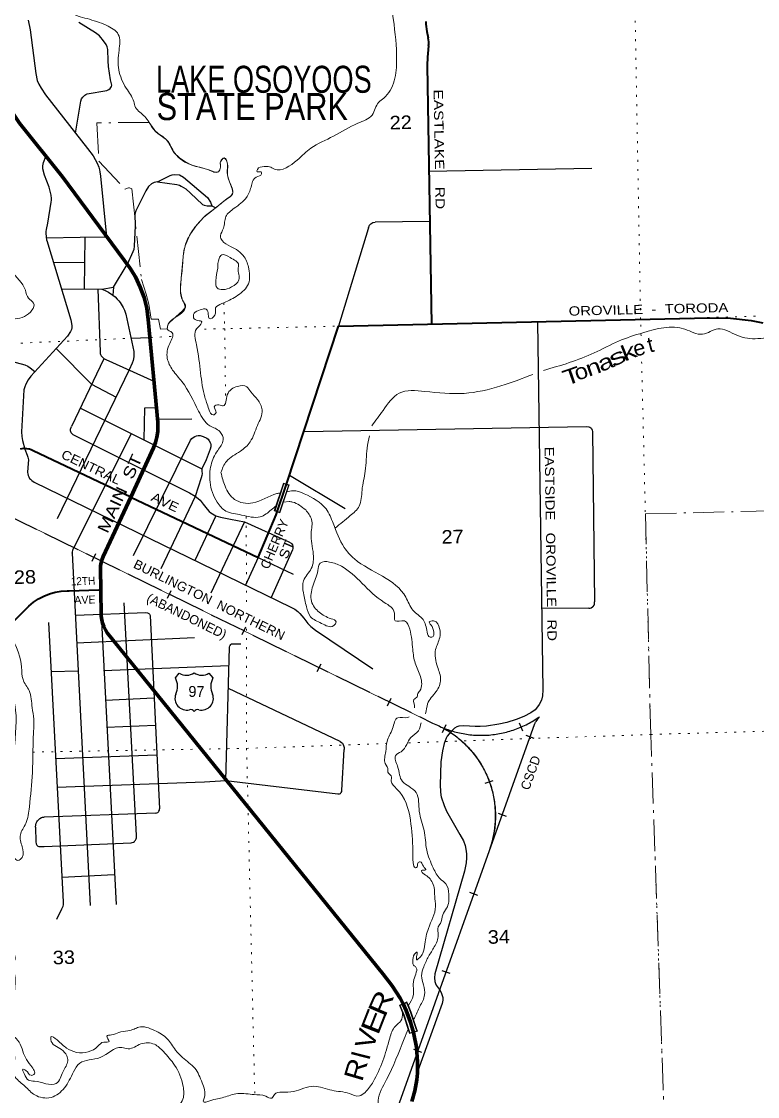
# Model space of a CAD drawing. Header units: feet. Extents: x 242557 to 489137, y 368785 to 557307.
# Drawn here: x 378774 to 388294, y 524730 to 538641 of the extents above; entities that cross this region are included whole.
import ezdxf
from ezdxf.enums import TextEntityAlignment as Align

# ---------------------------------------------------------------- set-up
doc = ezdxf.new("R2010")
doc.units = ezdxf.units.FT
doc.header["$LTSCALE"] = 80
for name, pattern in [('DOT_DASHED', [7.7, 5, -1.2, 0.3, -1.2]), ('DOTTED', [1.5, 0.3, -1.2]), ('LONG_DASHED', [7.5, 6, -1.5])]:
    doc.linetypes.add(name, pattern=pattern)
for name, color, linetype, lineweight in [('16', 7, 'Continuous', 25), ('20', 7, 'Continuous', 70), ('26', 7, 'Continuous', 40), ('27', 7, 'Continuous', 25), ('29', 7, 'Continuous', 25), ('30', 7, 'Continuous', 35), ('34', 7, 'Continuous', 25), ('39', 7, 'Continuous', 13), ('41', 7, 'Continuous', 13), ('44', 7, 'DOT_DASHED', 13), ('57', 7, 'Continuous', 13), ('61', 7, 'Continuous', 13), ('7', 7, 'DOTTED', 13)]:
    doc.layers.add(name, color=color, linetype=linetype, lineweight=lineweight)

msp = doc.modelspace()

# ---------------------------------------------------------------- linework, layer by layer
at = {"layer": '16'}
for p, q in [((380763.81, 530147.33), (380815.12, 530206.09)), ((381006.88, 530212.06), (381006.6, 530211.86)), ((381198.97, 530206.18), (381250.36, 530147.33))]:
    msp.add_line(p, q, dxfattribs=at)
for centre, radius, start, end in [((380570.83, 530036.7), 222.05, 332.97043, 29.75871), ((380906.2, 530363.75), 182.07, 239.97227, 303.45418), ((381107.98, 530363.25), 181.52, 236.33975, 300.08743), ((381107.97, 530363.75), 182.07, 236.54582, 236.59441), ((381443.33, 530036.7), 222.05, 150.24129, 207.02957), ((380910.02, 529881.8), 151.42, 159.09177, 283.81923), ((381104.14, 529881.8), 151.42, 256.18077, 20.90823)]:
    msp.add_arc(centre, radius, start, end, dxfattribs=at)
for centre, major_axis, start_param, end_param in [((380965.36, 529682.98), (-19.56, 51.67), 4.95877769, 6.28318531), ((381048.81, 529682.98), (19.56, 51.67), 0, 1.32637542)]:
    msp.add_ellipse(centre, major_axis=major_axis, ratio=0.929097, start_param=start_param, end_param=end_param, dxfattribs=at)
at = {"layer": '20'}
for points in [[(380186.78, 532487.21), (380481.85, 533123.34), (380507.04, 533192.14), (380524.89, 533263.19), (380535.23, 533335.72), (380537.92, 533408.93), (380535.58, 533456.26), (380413.39, 534786.66), (380393.73, 534929.47), (380359.25, 535069.43), (380310.32, 535205.02), (380247.5, 535334.76), (380173.05, 535454.91), (379304.93, 536630.71), (378748.72, 537326.46), (378327.52, 537949.81), (377973.79, 538613.77), (377807.94, 538997.37)], [(379798.89, 531287.25), (379794.25, 531556.7), (379797.02, 531599.08), (379804.21, 531640.94), (379815.74, 531681.82), (379830.43, 531718.98), (380186.78, 532487.21)], [(383823.35, 524663.35), (383862.58, 524803.18), (383886.98, 524946.33), (383894.39, 525033.27), (383896.18, 525180.65), (383880.89, 525368.64), (383849.67, 525534.68), (383844.43, 525559.5), (383804.95, 525690.04), (383747.43, 525842.57), (383710.04, 525929.87), (383669.96, 526004.27), (383569.83, 526164.1), (383453.53, 526312.58), (379883.35, 530730.43), (379858.89, 530769.43), (379838.64, 530810.78), (379822.82, 530854.01), (379811.61, 530898.66), (379805.12, 530944.24), (379804.72, 530949.09), (379798.89, 531287.25)]]:
    msp.add_lwpolyline(points, dxfattribs=at)
at = {"layer": '26'}
for p, q in [((384016.09, 538511.46), (384033.89, 538428.85)), ((384040.21, 538328.78), (384029.64, 538224.66)), ((384022.21, 538067.17), (384077.66, 534724.07))]:
    msp.add_line(p, q, dxfattribs=at)
for points in [[(380186.78, 532487.21), (381834.63, 531706.27), (382068.8, 532259.12), (382199.77, 532655.63), (382873.83, 534696.39), (387673.55, 534805.41), (387943.27, 534803.63), (388211.33, 534773.67), (388364.21, 534743.64)], [(380186.78, 532487.21), (378925.85, 533084.79), (378900.77, 533096.68), (378875.85, 533105.27), (378866.57, 533108.03), (378844.35, 533112.18), (378821.82, 533113.98), (378799.23, 533113.42), (378776.81, 533110.5), (378758.51, 533106.13)], [(378651.1, 530859.26), (378867.09, 531076.94), (378927.56, 531126.77), (378992.9, 531170), (379062.41, 531206.16), (379135.31, 531234.86), (379210.82, 531255.78), (379288.1, 531268.7), (379366.3, 531273.46), (379391.03, 531273.26), (379774.45, 531286.41), (379798.89, 531287.25)]]:
    msp.add_lwpolyline(points, dxfattribs=at)
for centre, radius, start, end in [((384710.7, 538652.06), 708.69, 180.89827, 191.44306), ((383743.51, 538360.29), 298.38, 353.93892, 13.28544), ((385735.2, 538065.28), 1712.99, 174.66127, 179.93669)]:
    msp.add_arc(centre, radius, start, end, dxfattribs=at)
at = {"layer": '29'}
for p, q in [((384044.43, 536702.53), (386152.63, 536743.42)), ((384056.73, 536051.83), (383348.91, 536044.14)), ((379591.67, 535848.02), (379582.92, 535178.45)), ((379102.95, 535807.36), (379413.38, 534778.32)), ((379186.58, 535525.23), (379586.1, 535520.5)), ((379290.47, 535181.69), (379813.46, 535176.88)), ((379762.74, 535176.84), (379789.64, 534365.01)), ((379962.74, 535202.65), (379955.31, 535101.34)), ((385446, 534750.6), (385516.83, 529993.14)), ((380191.42, 534541.21), (380434.33, 534550.8)), ((379837.73, 534277.71), (379418.85, 533401.33)), ((379865.91, 534266.01), (380485.99, 533984.81)), ((380165.68, 534132.19), (379236.93, 532204.67)), ((379534.85, 533637.34), (381104.86, 532853.45)), ((380538.85, 533495.33), (380976.28, 533499.09)), ((382434.23, 533336.47), (386075.51, 533400.89)), ((379435.95, 533297.33), (380944.95, 532541.43)), ((380190.96, 533306.6), (379450.96, 531835.59)), ((380222.16, 531732.23), (380958.81, 533223.49)), ((386158.18, 533333.18), (386186.97, 531131.79)), ((378935.66, 532680.96), (382259.62, 531061.95)), ((382240.62, 532770.47), (382961.59, 532340.18)), ((381286.87, 532244.05), (381015.2, 531665.54)), ((381659.96, 532164.76), (381223.77, 531242.24)), ((379431.18, 531759.79), (379663.23, 527203.6)), ((381834.63, 531706.27), (381673.06, 531347.76)), ((381834.63, 531706.27), (382285.68, 531491.35)), ((380260.25, 528106.93), (380103.7, 531119.58)), ((379473.47, 530959.57), (380381.3, 530993.1)), ((386111.5, 531047.84), (385499.39, 531043.56)), ((379121.97, 530864.47), (379312.07, 527248.75)), ((379802.62, 530961.92), (379997.83, 527215.49)), ((380437.15, 530954.7), (380560.28, 528452.95)), ((379485.58, 530601.5), (381011.62, 530667.92)), ((381505.41, 530589.64), (381610.72, 530588.12)), ((381416.74, 528817.47), (381463.55, 530543.23)), ((379836.21, 530242.87), (381455.88, 530306.76)), ((379504.74, 530235.75), (379155.45, 530226.05)), ((382896.32, 529322.64), (381449.32, 530011.63)), ((379861.03, 529858.83), (380486.65, 529888.85)), ((379873.85, 529507.78), (380505.82, 529534.07)), ((382918.7, 528695), (382949.07, 529222.36)), ((379213.45, 529102.2), (380525.07, 529151.82)), ((380512.98, 528398.19), (379067.49, 528345.55)), ((378955.39, 528215.48), (378960.49, 528023.89)), ((384502.3, 527645.68), (384121.85, 526318.39)), ((379296.74, 527566.94), (379972.07, 527602)), ((379291.56, 527152.81), (379228.25, 527019.09)), ((384213.75, 525935.64), (383898.91, 525063.08))]:
    msp.add_line(p, q, dxfattribs=at)
for points in [[(378858.19, 538659.16), (378884.52, 538533.98), (378956.95, 537967.33), (378976.72, 537876.74), (378996.46, 537828.97), (379026.1, 537777.91), (379082.06, 537690.6), (379471.02, 537195.21)], [(379471.02, 537195.21), (379539.65, 537607.93), (379550.83, 537639.98), (379568.11, 537663.87), (379591.98, 537689.4), (379606.8, 537697.63), (379624.08, 537703.4), (379877.59, 537746.23), (379901.46, 537760.23), (379920.39, 537775.88), (379937.68, 537801.41), (379940.14, 537818.71), (379926.97, 537887.89), (379897.34, 538059.21), (379894.05, 538131.68), (379890.76, 538279.94), (379881.72, 538313.7), (379871, 538342.53), (379821.62, 538408.42), (379799.41, 538435.6), (379782.11, 538454.54), (379729.43, 538494.08), (379515.16, 538628.28)], [(379471.02, 537195.21), (379626.91, 536999.11), (379701.84, 536900.76), (379728.6, 536855.07), (379751.65, 536808.12), (379772.23, 536754.59), (379782.1, 536721.64), (379787.44, 536696.51), (379793.55, 536639.77), (379873.11, 535853.96)], [(379102.95, 535807.36), (379095.67, 535856.85), (379091.55, 535895.56), (379093.2, 535921.92), (379095.67, 535949.09), (379115.43, 536031.45), (379158.23, 536301.6), (379163.16, 536327.97), (379162.34, 536351.85), (379158.23, 536393.85), (379131.89, 536495.98), (379072.63, 536654.12), (379049.58, 536733.19), (379047.93, 536749.67), (379047.93, 536771.08), (379059.46, 536815.55), (379086.69, 536895.57)], [(380532.91, 536565.88), (380489.14, 536557.96), (380456.46, 536540.69), (380416.89, 536503.73), (380383.23, 536450.88), (380253.31, 536191.44), (380241.27, 536147.26), (380243.86, 535998.54), (380230.55, 535733.67), (380225.21, 535689.36), (380215.18, 535661.25), (380140.28, 535497.65)], [(380532.91, 536565.88), (380697.87, 536646.32), (380721.95, 536656.36), (380755.66, 536660.67), (380816.28, 536656.36), (380867.6, 536627.69), (381181.55, 536363.15), (381219.68, 536302.9), (381233.73, 536256.71)], [(380532.91, 536565.88), (380782.09, 536533.62), (380816.28, 536523.81), (380838.36, 536511.76), (380898.57, 536475.61), (380958.27, 536420.61), (381115.32, 536274.78), (381135.27, 536263.15), (381173.52, 536254.7), (381233.73, 536256.71), (381277.97, 536234.8)], [(383260.3, 535972.72), (383276.91, 536003.45), (383294.19, 536022.4), (383319.71, 536039.69), (383348.91, 536044.14)], [(379097.74, 535840.26), (379530.81, 535848.65), (379873.11, 535853.96)], [(383260.3, 535972.72), (383256.62, 535957.19), (382873.83, 534696.39)], [(379813.46, 535176.88), (379962.74, 535202.65), (380140.28, 535497.65)], [(379813.46, 535176.88), (379855.8, 535160.49), (379900.65, 535138.66), (379955.31, 535101.34)], [(379955.31, 535101.34), (379983.37, 535078.13), (380012.59, 535049.71), (380034.4, 535024.59), (380050.45, 535003.59), (380088.31, 534940.99), (380105.19, 534905.17), (380122.88, 534853.69), (380224.94, 534369.39), (380228.26, 534336.45), (380224.94, 534300.21), (380218.38, 534255.73), (380206.83, 534217.85), (380165.68, 534132.19)], [(379413.38, 534778.32), (379423.73, 534706.69), (379423.73, 534677.04), (379420.44, 534657.27), (379407.27, 534627.62), (379368.49, 534569.78), (378892.57, 534049.43), (378859.92, 534004.13), (378831.11, 533948.94), (378817.12, 533913.53), (378805.68, 533874.03), (378775.15, 533333.05), (378778.44, 533268.63), (378785.01, 533220.85), (378817.94, 533108.83), (378847.57, 533029.76), (378857.46, 533003.42), (378864.03, 532967.17), (378854.15, 532868.33), (378852.11, 532807), (378854.15, 532789.26), (378860.34, 532764.17), (378867.75, 532747.69), (378879.27, 532727.93), (378890.37, 532716.78), (378907.26, 532699.92), (378935.66, 532680.96)], [(379221.88, 534408.28), (379680.79, 533947.6), (379998.54, 533779.98)], [(379789.64, 534365.01), (379792.03, 534346.33), (379796.96, 534332.33), (379805.2, 534315.85), (379815.9, 534301.03), (379828.24, 534287.85), (379838.12, 534280.44), (379865.91, 534266.01)], [(378510.5, 534279.62), (378816.69, 534197.26), (378854.55, 534180.79), (378887.48, 534161.02), (378948.1, 534110.53)], [(380358.38, 533228.47), (380368.83, 533642.39), (380513.4, 533643.97)], [(379435.95, 533297.33), (379416.71, 533318.44), (379406.83, 533343.14), (379408.48, 533364.56), (379418.85, 533401.33)], [(386075.51, 533400.89), (386110.72, 533397.21), (386124.71, 533391.45), (386136.23, 533382.38), (386145.29, 533374.15), (386151.87, 533361.79), (386154.34, 533355.2), (386158.18, 533333.18)], [(380958.81, 533223.49), (380976.95, 533243.11), (380993.82, 533258.34), (381014.81, 533270.29), (381038.27, 533279.76), (381060.91, 533285.12), (381086.01, 533284.7), (381125.52, 533271.52), (381169.96, 533250.11), (381187.66, 533234.87), (381202.89, 533215.52), (381217.3, 533186.28), (381221, 533166.1), (381222.23, 533155.8), (381221, 533138.09), (381214.68, 533108.05)], [(381214.68, 533108.05), (381161.42, 532970.38), (381104.86, 532853.45)], [(381104.86, 532853.45), (381108.24, 532819.36), (381109.47, 532793.4), (381106.6, 532767.47), (381099.1, 532733.86)], [(381099.1, 532733.86), (381019.18, 532495.22), (380578.04, 531560.4)], [(380944.95, 532541.43), (381018.53, 532499.78), (381059.68, 532468.48), (381082.73, 532445.42), (381123.88, 532396), (381174.92, 532328.46), (381199.61, 532300.46), (381222.66, 532282.34), (381288.5, 532244.45), (381346.46, 532226.11)], [(381346.46, 532226.11), (381475.45, 532200.9), (381659.96, 532164.76), (382230.85, 531908.94)], [(379431.18, 531759.79), (379432.41, 531772.51), (379439, 531800.51), (379450.96, 531835.59)], [(382230.85, 531908.94), (382260.57, 531892.01), (382270.04, 531883.37), (382277.45, 531870.19), (382282.39, 531852.9), (382283.62, 531837.65), (382282.39, 531822.42), (382277.26, 531804.58)], [(382277.26, 531804.58), (382277.26, 531803.33), (382002.62, 531187.9)], [(386111.5, 531047.84), (386128.41, 531049.4), (386142.41, 531054.34), (386160.52, 531065.05), (386168.75, 531072.46), (386179.45, 531088.11), (386183.56, 531098.82), (386186.97, 531131.79)], [(380381.3, 530993.1), (380403.27, 530990.46), (380419.73, 530981.4), (380431.25, 530970.7), (380437.15, 530954.7)], [(382259.62, 531061.95), (382310.81, 531034.55), (382347.84, 531007.37), (382375.01, 530981.83), (382426.86, 530921.7), (382479.54, 530852.52), (382514.94, 530813.81), (382575.02, 530763.56), (383318.78, 530266.35)], [(381463.55, 530543.23), (381469.59, 530562.59), (381475.35, 530572.47), (381478.64, 530577.41), (381485.23, 530582.36), (381491.81, 530585.65), (381505.41, 530589.64)], [(385516.83, 529993.14), (385513.56, 529916.86), (385497.92, 529858.38), (385469.93, 529800.72), (385436.18, 529755.42), (385417.25, 529734.82), (385362.1, 529696.11), (385269.91, 529646.69), (385173.61, 529609.62), (385049.32, 529570.91), (384946.43, 529547.03), (384788.39, 529523.96), (384705.25, 529516.55), (384643.52, 529517.37), (384495.35, 529527.26), (384429.5, 529523.96), (384403.16, 529514.08), (384373.53, 529494.31), (384334.02, 529458.07), (384281.34, 529392.18), (384264.88, 529365.82), (384241.83, 529299.92), (384217.14, 529202.73), (384195.74, 529062.71), (384189.15, 528759.6), (384191.62, 528674.75), (384199.03, 528631.1), (384203.97, 528606.39), (384241.83, 528496.02), (384271.46, 528420.24), (384445.42, 528121.88)], [(382896.32, 529322.64), (382913.86, 529310.67), (382924.15, 529301.19), (382938.97, 529273.19), (382946.79, 529247.25), (382949.07, 529222.36)], [(379229.4, 528733.96), (381141.61, 528803.95), (381416.74, 528817.47), (382866.07, 528646.15)], [(382866.07, 528646.15), (382880.53, 528646.37), (382887.11, 528647.19), (382897.81, 528652.13), (382904.4, 528657.9), (382910.16, 528665.31), (382915.1, 528675.2), (382918.7, 528695)], [(378955.39, 528215.48), (378958.03, 528246.64), (378962.57, 528265.99), (378972.03, 528284.53), (378982.32, 528298.94), (379011.95, 528326.95), (379030.47, 528339.71), (379043.23, 528343.42), (379067.49, 528345.55)], [(380512.98, 528398.19), (380523.84, 528401.71), (380535.36, 528406.65), (380545.24, 528414.06), (380551.83, 528423.12), (380558.41, 528435.48), (380560.28, 528452.95)], [(380194.24, 528013.71), (380206.93, 528016.22), (380221.75, 528021.98), (380233.27, 528030.22), (380241.5, 528036.81), (380248.09, 528045.05), (380254.67, 528054.93), (380258.79, 528063.99), (380262.08, 528076.35), (380260.25, 528106.93)], [(384445.42, 528121.88), (384488.77, 528038.06), (384512.64, 527976.28), (384521.69, 527932.63), (384529.11, 527869.2), (384531.57, 527817.31), (384525.81, 527755.54), (384502.3, 527645.68)], [(378960.49, 528023.89), (378962.97, 528001.18), (378968.11, 527989.86), (378973.88, 527982.03), (378980.46, 527974.62), (378986.84, 527970.7), (378996.51, 527966.79), (379011.54, 527964.82)], [(379011.54, 527964.82), (379067.43, 527963.15), (380194.24, 528013.71)], [(379312.07, 527248.75), (379312.16, 527213.97), (379306.82, 527189.67), (379291.56, 527152.81)], [(384121.85, 526318.39), (384115.07, 526265.53), (384120.01, 526217.75), (384126.59, 526193.04), (384136.47, 526169.98), (384189.15, 526102.44), (384207.26, 526064.55), (384220.43, 526023.37), (384223.72, 526010.19), (384223.72, 525975.59), (384213.75, 525935.64)]]:
    msp.add_lwpolyline(points, dxfattribs=at)
at = {"layer": '34', "lineweight": 13}
msp.add_line((377454.65, 532810.75), (384091.33, 529561.5), dxfattribs=at)
at = {"layer": '34'}
for p, q in [((379687.97, 531657.77), (379736.6, 531757.12)), ((380662.01, 531177.99), (380710.64, 531277.33)), ((381626.14, 530708.86), (381674.78, 530808.2)), ((382600.18, 530229.08), (382648.82, 530328.42)), ((383508.28, 529786.42), (383556.92, 529885.76)), ((384220.25, 529442.02), (384265.45, 529542.98)), ((385259.66, 529458.56), (385215.82, 529560.12)), ((385403.79, 529363.74), (385299.62, 529400.93)), ((384771.79, 528783.63), (384875.86, 528821.11)), ((385045.7, 528353.09), (384941.53, 528390.28)), ((384678.12, 527331.41), (384573.95, 527368.6)), ((384320.03, 526320.76), (384215.86, 526357.95)), ((383952.46, 525299.07), (383848.29, 525336.27))]:
    msp.add_line(p, q, dxfattribs=at)
at = {"layer": '34', "linetype": 'LONG_DASHED'}
for points in [[(373531.91, 536035.33), (373555.56, 536019.2), (373579.02, 536002.59), (373602.1, 535985.5), (373624.99, 535967.94), (373647.54, 535950.23), (373662.52, 535937.88), (377126.19, 533019.85), (377150.83, 533001.06), (377179.85, 532979.66), (377208.97, 532958.91), (377238.54, 532938.61), (377268.68, 532918.95), (377298.81, 532899.75), (377329.41, 532881.01), (377360.57, 532862.91), (377391.72, 532845.27), (377423.15, 532828.18), (377455.14, 532811.73), (384091.81, 529562.49)], [(384182.4, 529520.32), (384203.17, 529511.03), (384224.02, 529502.27), (384245.04, 529493.85), (384266.29, 529485.62), (384287.61, 529477.93), (384309.01, 529470.63), (384330.61, 529463.52), (384352.32, 529456.94), (384374.06, 529450.76), (384396.09, 529444.9), (384418.05, 529439.48), (384440.11, 529434.3), (384462.39, 529429.61), (384484.58, 529425.37), (384506.95, 529421.48), (384529.3, 529417.9), (384551.86, 529414.78), (384574.3, 529412), (384596.95, 529409.71), (384619.48, 529407.75), (384642.16, 529406.14), (384664.77, 529405), (384687.42, 529404.27), (384710.06, 529403.83), (384732.8, 529403.92), (384755.53, 529404.29), (384778.18, 529405.13), (384800.82, 529406.26), (384823.44, 529407.98), (384846.05, 529409.97), (384868.53, 529412.32), (384891.06, 529415.07), (384913.49, 529418.29), (384935.99, 529421.92), (384958.3, 529425.76), (384980.58, 529430.2), (385002.74, 529434.97), (385024.89, 529440.04), (385046.78, 529445.5), (385068.78, 529451.49), (385090.6, 529457.71), (385112.22, 529464.45), (385133.77, 529471.35), (385155.3, 529478.84), (385176.53, 529486.6), (385197.64, 529494.71), (385218.79, 529503.24), (385239.57, 529512.2), (385260.28, 529521.34), (385280.81, 529531), (385301.32, 529540.95), (385321.41, 529551.23), (385341.42, 529561.99), (385361.26, 529572.96), (385380.96, 529584.27), (385400.3, 529596.04), (385419.63, 529608.1), (385438.66, 529620.43), (385457.44, 529633.17), (385474.43, 529645.08)], [(384091.75, 529562.52), (384112.73, 529553.93), (384133.41, 529544.9), (384153.94, 529535.52), (384174.49, 529525.84), (384194.74, 529515.74), (384214.7, 529505.32), (384234.71, 529494.61), (384254.4, 529483.47), (384273.82, 529472.01), (384293.21, 529460.15), (384312.22, 529448.03), (384331.12, 529435.66), (384349.85, 529422.82), (384368.18, 529409.71), (384386.37, 529396.24), (384404.34, 529382.58), (384422.11, 529368.43), (384439.56, 529354.14), (384456.8, 529339.37), (384473.7, 529324.46), (384490.47, 529309.19), (384506.85, 529293.65), (384522.96, 529277.8), (384538.86, 529261.77), (384554.43, 529245.29), (384569.81, 529228.62), (384584.78, 529211.69), (384599.54, 529194.57), (384613.88, 529177.06), (384627.98, 529159.37), (384641.76, 529141.52), (384655.26, 529123.38), (384668.38, 529104.95), (384681.24, 529086.23), (384693.8, 529067.47), (384705.94, 529048.33), (384717.73, 529029.06), (384729.31, 529009.58), (384740.44, 528990.01), (384751.25, 528970.02), (384761.77, 528949.99), (384771.78, 528929.75), (384781.63, 528909.44), (384791.04, 528888.75), (384800.03, 528868.07), (384808.7, 528847.26), (384817.1, 528826.13), (384824.91, 528804.97), (384832.57, 528783.72), (384839.72, 528762.26), (384846.64, 528740.6), (384853.05, 528719.02), (384859.06, 528697.19), (384864.79, 528675.32), (384870.17, 528653.31), (384874.99, 528631.25), (384879.58, 528609), (384883.76, 528586.78), (384887.49, 528564.46), (384890.81, 528542.17), (384893.79, 528519.74), (384896.48, 528497.28), (384898.6, 528474.77), (384900.42, 528452.24), (384901.79, 528429.61), (384902.87, 528406.96), (384903.42, 528384.38), (384903.68, 528361.78), (384903.53, 528339.21), (384902.92, 528316.54), (384901.96, 528294.01), (384900.65, 528271.34), (384898.87, 528248.88), (384896.74, 528226.26), (384894.14, 528203.84), (384891.25, 528181.39), (384888, 528159.08), (384884.28, 528136.68), (384880.1, 528114.48), (384875.67, 528092.37), (384870.78, 528070.17), (384865.58, 528048.24), (384859.96, 528026.32), (384853.83, 528004.49), (384847.49, 527982.86), (384840.76, 527961.27), (384833.49, 527939.74), (384826.03, 527918.44), (384824.22, 527913.52)]]:
    msp.add_lwpolyline(points, dxfattribs=at)
at = {"layer": '34'}
msp.add_lwpolyline([(383467.42, 524103.01), (385414.02, 529554.78), (385416.96, 529560.81), (385419.99, 529566.71), (385423.11, 529572.55), (385426.33, 529578.39), (385429.67, 529584.14), (385433.09, 529589.79), (385436.6, 529595.45), (385440.23, 529601.02), (385443.95, 529606.49), (385447.79, 529611.96), (385451.7, 529617.3), (385455.67, 529622.61), (385459.78, 529627.86), (385463.96, 529632.99), (385468.25, 529638.06), (385472.59, 529643.08), (385474.24, 529644.92)], dxfattribs=at)
at = {"layer": '34', "lineweight": 13}
msp.add_lwpolyline([(385415.04, 529554.35), (383468.46, 524102.66), (383403.24, 523888.52)], dxfattribs=at)
for centre, radius, start, end in [((384720.19, 530703.49), 1300.75, 245.5567, 305.47424), ((385757.33, 529390.61), 379.44, 138.06489, 154.43411), ((383607.63, 528360.3), 1294.93, 339.83492, 68.0663)]:
    msp.add_arc(centre, radius, start, end, dxfattribs=at)
at = {"layer": '39'}
msp.add_line((382162.25, 532420.72), (382234.65, 532431.03), dxfattribs=at)
for points in [[(381649.48, 544216.85), (381525.57, 544001.16), (381539.46, 543859.98), (381586.73, 543529.62), (381591.18, 543361.9), (381537.03, 543265.39), (381552.88, 543126.28), (381490.96, 543017.43), (381450.13, 542876.79), (381405.26, 542736.04), (381335.4, 542620.9), (381288.75, 542546.84), (381380.86, 542510.91), (381584.12, 542560.91), (381842.37, 542523.42), (382252.79, 542324.23), (382722.29, 542112.48), (383036.36, 541880.34), (383129.92, 541789.86), (383267.08, 541583.26), (383485.31, 541374.82), (383523.55, 541155.44), (383608.87, 540993.95), (383685.14, 540791.77), (383580.78, 540374.39), (383452.09, 539881.53), (383400.23, 539774.97), (383341.44, 539700.58), (383371.76, 539626.58), (383470.59, 539566.57), (383535.9, 539319.6), (383538.51, 539068.92), (383478.25, 538897.42), (383464.31, 538812.11), (383540.07, 538781.81), (383583.29, 538679.85), (383625.76, 538149.15), (383594.6, 537873.29), (383458.77, 537649.19), (383393.37, 537594.84), (383308.6, 537430.77), (383125.06, 537324.68), (382809.49, 537156.38), (382517.82, 537002.88), (382339.62, 536848.41), (382044.97, 536731.23), (381981.36, 536761.86), (381912.43, 536764.04), (381824.28, 536727.27), (381821.04, 536696.85), (381871.75, 536694.18), (381878.47, 536670.09), (381808.75, 536625.74), (381743.26, 536498.59), (381682.03, 536363.46), (381525.72, 536223.74), (381417.18, 536115.64), (381386.75, 535965.18), (381348.84, 535867.08), (381368.73, 535804.93), (381478.05, 535731.05), (381653.86, 535594.26), (381714.68, 535440.2), (381698.16, 535223.37), (381549.95, 535083.87), (381364.06, 534989.86), (381284.44, 534937.14), (381274.82, 534841.84), (381201.05, 534797.37), (381189.59, 534847.62), (381163.42, 534917.69), (381086.66, 534909.54), (381006.82, 534864.91), (381000.28, 534806.09), (381055.9, 534771.2), (381104.96, 534754.33), (381093.62, 534723.69), (381036.48, 534663.49), (381037.97, 534455.25), (381145.03, 533780.71), (381197.8, 533624.4), (381252.47, 533549.04), (381290.12, 533580.39), (381265.81, 533656.58), (381328.03, 533678.49), (381383, 533667.84), (381435.97, 533808.81), (381568.74, 533919.59), (381686.36, 533914.68), (381738.74, 533849.37), (381826.49, 533748.61), (381886.77, 533614.76), (381825.29, 533412.89), (381731.64, 533202.07), (381605.21, 533081.36), (381424.39, 532949.06), (381353.31, 532803.56)], [(378061.11, 543110.55), (378130.36, 542867.74), (378219.49, 542791.29), (378341.96, 542756.19), (378290.41, 542714.35), (378279.72, 542659.46), (378379.92, 542623.75), (378431.01, 542606.93), (378371.63, 542554.77), (378401.52, 542496.93), (378594.32, 542407.11), (378796.4, 542273.06), (378846.82, 542128.82), (378862.78, 541985.68), (378897.05, 541915.83), (378974.57, 541818.84), (378937.04, 541706.6), (378838.04, 541621.01), (378709.23, 541666.05), (378585.68, 541741.57), (378463.07, 541705.9), (378348.03, 541613.8), (378304.37, 541503.42), (378301.18, 541242.47), (378289.61, 541068.24), (378326.92, 540960.06), (378319.07, 540798.07), (378403.06, 540610.25), (378418.81, 540475.19), (378403.67, 540282.67), (378422.1, 540046.57), (378327.63, 539942.9), (378309.28, 539794.78), (378415.38, 539613.64), (378420.41, 539500.53), (378422.83, 539409.6), (378568.14, 539201.2), (378874.09, 539045.69), (379196.72, 538872.43), (379304.22, 538867.25), (379403.96, 538772.89), (379621.21, 538677.66), (379870.63, 538591.4), (380025.66, 538474.27), (380035.19, 538268.26), (380031.79, 538015.39), (380129.27, 537777.39), (380224.97, 537606.07), (380249.28, 537529.89), (380367.88, 537411.77), (380424.48, 537333.71)], [(378504.93, 534788.06), (378573.03, 534794.48), (378813.28, 534823.07), (378929.52, 534997.03), (378865.66, 535060.59), (378823.36, 535162.95), (378640.76, 535416.46), (378567.58, 535548.6), (378583.23, 535803.66), (378561.83, 535981.21), (378625.34, 536162.31), (378620.78, 536303.77), (378551.13, 536464.28), (378435.97, 536680.59), (378253.73, 537027.12), (378135.44, 537417.26), (378023.87, 537546.69), (377840.17, 537636.4), (377578.3, 537910.72), (377496.84, 538052.82), (377406.54, 538123.99)], [(380424.48, 537333.71), (380504.56, 537223.36), (380653.52, 537106.06), (380755.25, 536936.93), (380978.16, 536781.19), (381194.49, 536720.32), (381320.69, 536697.45), (381347.47, 536756.82), (381349.59, 536829.68), (381399.06, 536873.48), (381435.03, 536815.81), (381437.25, 536656.12), (381463.9, 536567.86), (381504.42, 536415.27), (381421.39, 536338.2), (381292.51, 536233.6), (381155.53, 536128.78), (381017.76, 535977.42), (380911.05, 535800.62), (380869, 535629.62), (380853.76, 535441.14), (380829.57, 535207.93), (380852.2, 535042.72), (380891.37, 534940.65), (380749.17, 534803.33), (380685.85, 534747.02), (380662.85, 534697.86), (380659.85, 534663.58)], [(385524.82, 534126.11), (386181.77, 534351.93), (386495.75, 534504.01), (386810.86, 534613.66), (387354.56, 534658.72), (387583.15, 534594.14), (387781.82, 534664.23), (388027.14, 534579.88), (388299.73, 534536.71), (388580.66, 534560.5), (388924.46, 534505.1), (389262.79, 534427.31), (389500.96, 534383.21), (389733.67, 534468.38), (390140.51, 534556.24), (390300.81, 534698.1), (390516.11, 534980.97), (390650.28, 535039.21), (390816.1, 535049.77), (391065.38, 535121.23), (391279.89, 535129.06), (391462.86, 535180.53), (391605.84, 535364.38), (391717.14, 535521.08), (391852, 535553.05), (392003.39, 535573.33), (392151.24, 535650.13), (392223.7, 535819.94), (392364.16, 535870.25), (392598.8, 535882.68), (392933.15, 535954.42), (393104.36, 536143.08), (393234.36, 536282.09), (393198.43, 536414.59), (393194.43, 536428.21)], [(381313.41, 535447.53), (381330.26, 535575.38), (381363.49, 535620.77), (381471.74, 535587.3), (381581.76, 535487.15), (381576.82, 535444.55), (381586.81, 535297.2), (381492.02, 535205.66), (381375.42, 535172.16), (381303.98, 535192.47), (381287.4, 535283.02), (381313.41, 535447.53)], [(380682.04, 534640.14), (380723.86, 534612.56), (380691.03, 534476.18), (380659.69, 534283.22), (380728.6, 534129.38), (380848.01, 533980.95), (381064.79, 533598.56), (381209.56, 533410.37), (381339.18, 533335.01), (381382.57, 533226.99), (381311.27, 533089.57), (381225.13, 532901.19), (381212.76, 532680.44), (381304.76, 532420.04), (381417.18, 532305.8), (381621.11, 532254.7), (381862.79, 532230.92), (382004.2, 532321.7), (382066.17, 532375.48)], [(380659.85, 534663.62), (380662.01, 534653.35), (380682.04, 534640.14)], [(383304.36, 533408.55), (383450.72, 533608.59), (383657.51, 533830.57), (383991.13, 533853.77), (384498.19, 533829.08), (384975.72, 533924.93), (385388.24, 534073.72)], [(382831.74, 532086.19), (383027.12, 532246.28), (383141.35, 532368.69), (383178.38, 532575.95), (383220.41, 532823.8), (383244.95, 533119.71), (383275.2, 533278.88)], [(381353.31, 532803.56), (381406.62, 532627.04), (381530.66, 532456.5), (381764.84, 532410.26), (382075.58, 532531.92), (382121.07, 532541.72)], [(382206.99, 532554.94), (382283.27, 532567.88), (382430.13, 532529.4), (382712.87, 532332.81), (382804.91, 532147.24), (382946.88, 531835.62), (383080.46, 531687.57), (383743.87, 531191.91), (383837.5, 531022.55), (383968.35, 530900.72), (384021.23, 530740.38), (384059.49, 530672.66), (384097.68, 530683.8), (384101.77, 530758.74), (384084.18, 530810.84), (384048.15, 530870.53), (384104.51, 530884.19), (384182.09, 530785.18), (384183.18, 530667.92), (384130.53, 530514.83), (384154.77, 530289), (384195.55, 530126.3), (384136.94, 529969.01), (384025.64, 529812.3), (383998.56, 529688.21), (383997.17, 529685.35)], [(382234.65, 532431.03), (382281.06, 532422.22), (382449.89, 532319.62)], [(382449.89, 532319.62), (382526.04, 532198.33), (382520.7, 532018.21), (382548.08, 531750), (382522.66, 531563.26), (382421.54, 531404.81), (382419.66, 531247.03), (382460.93, 531066.15), (382512.95, 530938.14), (382654.98, 530853.01), (382811.76, 530822.88), (382842.8, 530874.27), (382778.98, 530912.99), (382624.85, 530995.77), (382523.82, 531138.63), (382542.9, 531335.3), (382606.46, 531535.2), (382638.29, 531633.13), (382757.45, 531646.47), (382910.82, 531591.98), (383466.14, 531123.72), (383597.48, 530983.7), (383608.15, 530886.92), (383725.72, 530884.04), (383795.42, 530776.73), (383834.79, 530514.91), (383865.88, 530335.77), (383933.2, 530165.71), (383925.94, 529981.49), (383894.84, 529932.11), (383891.6, 529901.69), (383849.95, 529868.21), (383858.66, 529769.36), (383856.57, 529760.52)], [(378925.02, 529320.52), (378927.65, 529411.31), (378932.4, 529613.66), (378912.29, 529760.73), (378871.91, 529984.1), (378793.21, 530125.55), (378774.79, 530284.8), (378659.76, 530649.73), (378603.45, 530756.31)], [(378954.34, 521092.65), (378723.91, 521302.79), (378664.44, 521406.33), (378616.77, 521599.17), (378534.16, 521811.29), (378545.36, 521999.66), (378574.63, 522117.74), (378603.65, 522169.08), (378630.5, 522149.59), (378629.87, 522096.99), (378719.51, 522154.02), (378825.88, 522191.28), (378872.97, 522172.33), (378856.15, 522119.3), (378960.03, 522097.85), (379046.76, 522035.49), (379150.75, 522009.99), (379215.41, 522015.79), (379169.32, 522073.18), (379099, 522127.9), (379024.78, 522176.44), (379117.36, 522199.17), (379249.27, 522113.77), (379449, 521991.78), (379609.73, 521888.96), (379755.87, 521801.92), (379873.25, 521653.43), (380125.07, 521553.08), (380317.39, 521709.95), (380326.31, 521831.53), (380349.56, 521947.42), (380356.46, 522068.94), (380302.68, 522186.8), (380237.37, 522205.25), (380190.57, 522365.76), (380159.46, 522850.25), (380195.99, 523152.55), (380245.68, 523188.27), (380365.28, 523337.11), (380487.69, 523609.38), (380443.82, 523735.59), (380370.48, 523903.47), (380384.47, 523986.76), (380424.64, 523999.98), (380473.13, 523928.49), (380486.88, 523868.2), (380519.84, 523923.69), (380580.82, 524220.59), (380734.59, 524532.13), (380861.86, 524697.35), (380863.58, 524861.2), (380752.94, 525137.27), (380608.54, 525311.31), (380494.63, 525405.29), (380318.26, 525410.62), (380153.84, 525347.53), (380070.36, 525363.46), (379790.2, 525234.54), (379526.81, 525160.67), (379446.72, 525049.3), (379328.67, 524841.86), (379155.73, 524717.87), (378946.22, 524750.61), (378819.74, 524860.43), (378692.93, 524982.37), (378662.55, 525058.39), (378674.41, 525145.67), (378686.11, 525239.01), (378635.31, 525397.39), (378510.75, 525511.3), (378360.8, 525741.81), (378387.13, 525894.19), (378400.69, 525993.65), (378446.26, 526108.13), (378465.63, 526217.85), (378399.46, 526268.64), (378301.08, 526464.15), (378183.13, 526558.02), (378210.05, 526688.17), (378240.69, 527135.91), (378252.83, 527364.75), (378278.81, 527454.43), (378274.63, 527535.2), (378223.62, 527701.67), (378246.16, 527812.42), (378370.42, 527970.55), (378515.55, 528073.57), (378592.13, 528393.13), (378692.01, 529360.43), (378650.22, 529941.7), (378546.27, 530270.53), (378518.96, 530459.87), (378461.37, 530492.69), (378444.72, 530597.93)], [(383788.62, 529642.01), (383769.09, 529633.46), (383643.54, 529632.09), (383572.35, 529490.62), (383501.81, 529324.91), (383485, 529195.04), (383479.07, 529037.14), (383513.77, 528951.13), (383512.39, 528926.83), (383556.24, 528877.46), (383555.99, 528810.72), (383625.42, 528713.51), (383804.44, 528303.81), (383834.89, 527920.41), (383841.37, 527752.74), (383869.35, 527690.81), (383891.35, 527701.52), (383900.18, 527750.29), (383932.14, 527767.34), (383972.15, 527709.78), (384001.78, 527662.05), (383947.34, 527652.48), (383966.42, 527620.64), (384030.46, 527573.85), (384111.19, 527432.46), (384118.2, 527321.42), (384129.78, 527190.29), (384036.1, 526904.65), (383990.81, 526703.22), (383965.59, 526585.25), (383920.64, 526523.37), (383884.85, 526498.13), (383889.37, 526556.9), (383890.32, 526597.37), (383858.58, 526572.24), (383834.79, 526476.55), (383837.88, 526436.19), (383868.95, 526410.74), (383849.11, 526242.36), (383840.53, 526031.82), (383778.92, 525909.14)], [(383941.91, 529567.25), (383907.31, 529463.3), (383810.43, 529373.72), (383756.12, 529283.27), (383683.59, 529192.33), (383612.06, 529139.84), (383637.98, 529003.03), (383701.95, 528806.58), (383784.63, 528744.11), (383877.92, 528663.73), (383918.89, 528418.13), (383982.12, 528173.13), (384015.15, 527921.25), (384100.38, 527686.96), (384189.21, 527545.79), (384261.77, 527483.05), (384301.86, 527346.62), (384272.23, 527165.84), (384223.83, 527081.62), (384192.37, 526969.55), (384165.16, 526926.34), (384164.01, 526817.11), (384113.34, 526666.1), (384039.64, 526542.77), (383976.39, 526407.59), (383949.03, 526293.6), (383974.47, 526174.98), (383988.08, 526043.91), (383927.18, 525896.66), (383856.26, 525745.09), (383849.53, 525731.47)], [(381109.46, 524908.31), (381015.35, 525095.84), (380857.75, 525233.13), (380766, 525331.75), (380658.84, 525476.47), (380493.9, 525585.25), (380290.25, 525626.24), (380230.11, 525602.37), (380149.68, 525579.97), (380030.74, 525558.54), (379938.38, 525527.73), (379878.03, 525511.94), (379906.23, 525441.93), (379839.59, 525434.06), (379762.04, 525379.38), (379486.61, 525301.14), (379357.53, 525356.29), (379233.18, 525462.12), (379155.19, 525500.45), (379152, 525468.01), (379291.22, 525336.29), (379360.16, 525257.27), (379372, 525192.88), (379310.94, 525051.69), (379223.82, 524899.69), (379088.2, 524896.01), (378943.52, 524928.49), (378862.12, 524942.47), (378809.26, 525025.97), (378789.54, 525082.06), (378830.45, 525066.99), (378896.95, 525004.08), (378933.17, 525013.15), (378895.64, 525129.42), (378824.02, 525232.63), (378722.76, 525460.42), (378597.93, 525584.44), (378570.4, 525781.87), (378557.91, 525870.51), (378616.4, 525880.18), (378666.67, 525970.52), (378686.77, 526128.8), (378674.78, 526350.92), (378660.33, 526437.48), (378691, 526503.02), (378650.12, 526592.91), (378612.88, 526622.24), (378630.08, 526661.13), (378658.88, 526720.55), (378610.08, 526727.32), (378576.75, 526685.97), (378548.25, 526691.27), (378527.68, 526702.84), (378497.18, 526631.24), (378469.05, 526622.39), (378508.61, 526506.17), (378535.69, 526401.75), (378516.2, 526372.91), (378455.08, 526462.25), (378402.7, 526527.57), (378378.54, 526674.53), (378397.1, 526814.57), (378398.3, 526921.78), (378381.66, 527014.35), (378428.33, 527240.08), (378423.1, 527284.43), (378380.43, 527289.34), (378368.75, 527347.67), (378373.71, 527541.93), (378365.58, 527695.4), (378404.24, 527765.2), (378411.13, 527886.72), (378463.49, 527898.25), (378499.62, 527834.52), (378585.75, 527871.23), (378672.16, 527820.99), (378727.78, 527786.1), (378781.47, 527823.95), (378781.86, 527961.48), (378759.51, 528116.58), (378828.57, 528262.03), (378875.5, 528477.65), (378914.29, 528923.59), (378922.37, 529229.16), (378925.02, 529320.52)], [(383702.6, 525808.77), (383680.96, 525710.01), (383609.86, 525641.35), (383537.08, 525483.67), (383323.12, 524921.76), (383217.41, 524783.41), (383143.7, 524736.93), (383015.27, 524767.83), (382789.29, 524810.24), (382554.95, 524862.53), (382423.97, 524836.74), (382293.42, 524794.78), (382139.69, 524786.57), (382045.26, 524757.72), (382010.06, 524710.26), (381932.49, 524732.43), (381782, 524754.64), (381570.95, 524769.14), (381389.96, 524719.75), (381208.86, 524674.4), (381126.13, 524662.05), (381137.04, 524708.85), (381109.46, 524908.31)], [(383775.81, 525601.35), (383723.63, 525476.59), (383494.58, 524948.65), (383388.32, 524678.84), (383377.07, 524492.49), (383312.06, 524347.16), (383357.63, 524233.13), (383308.48, 524177.19), (383316.54, 524102.59), (383303.78, 523972.82), (383202.99, 523802.25), (383153.15, 523695.74), (383128.04, 523573.73), (383095.84, 523413.1), (383031.37, 523247.56), (383026.3, 523057.33), (383005.99, 522907.14), (382934.55, 522698.94), (382809.03, 522315.36), (382787.83, 522045.83), (382741.4, 521735.18), (382746.77, 521533.1), (382662.29, 521282.08), (382581.93, 520952.31), (382534.91, 520663.88), (382520.27, 520430.09), (382557.21, 520262.16), (382553.85, 520121.09), (382500.11, 519909.5), (382306.76, 519492.9), (382102.61, 519095.07), (382051.69, 518877.31), (382110.3, 518806.1), (382140.35, 518742.2), (382109.7, 518599.82), (382200.84, 518371.75), (382224.59, 518164.11), (382228.62, 518012.55), (382181.78, 517869.73)]]:
    msp.add_spline(points, degree=3, dxfattribs=at)
at = {"layer": '44'}
for points in [[(380423.53, 537335.12), (379748.77, 537330.29), (379772.12, 536835.5), (380112.9, 536469.9), (380145.02, 536484.44), (380158.07, 536487.46), (380172.12, 536486.45), (380199.36, 536476.75)], [(380423.53, 537335.12), (380513.3, 537212.91), (380538.48, 537189.79), (380646.07, 537113.45), (380672.83, 537081.28), (380721.67, 536984.54), (380749.17, 536943.52), (380749.17, 536943.52), (380817.7, 536878.19), (380884.7, 536828.03), (380937.85, 536798.15), (380994.35, 536775.5), (381196.26, 536719.85), (381265.53, 536696.6), (381305.88, 536693.42), (381321.89, 536697.96), (381330.6, 536704.39), (381339.66, 536721.56), (381347.59, 536757.3), (381348.78, 536772.05), (381345.12, 536811.94), (381347.94, 536825.9), (381363.61, 536851.82), (381383.13, 536871.03), (381395.93, 536874.7), (381408.18, 536865.67), (381419.14, 536850.89), (381429.92, 536829.9), (381438.72, 536798.96), (381439.97, 536771.07), (381433.07, 536683.87), (381437.26, 536656.1), (381453.34, 536602.67), (381498.59, 536474.12), (381505.79, 536429.36), (381502.61, 536408.45), (381485.88, 536384.42), (381436.01, 536348.95), (381254.03, 536203.8), (381133.66, 536110.04), (381043.65, 536010.41), (380950.27, 535880.02), (380889.6, 535738.08), (380870.44, 535643.29), (380840.89, 535319.85), (380828.84, 535188.35), (380831.81, 535148.45), (380844.42, 535081.52), (380854.66, 535033.88), (380893.07, 534970.05), (380896.48, 534956.39), (380893.26, 534943.44), (380854.52, 534898.94), (380729.85, 534786.34), (380682.42, 534743.27), (380673.74, 534730.14), (380665.89, 534709.82), (380660.51, 534685.91), (380659.35, 534674.06), (380659.35, 534669.73), (380659.79, 534664.08)], [(380199.36, 536476.75), (380324.79, 535304.11), (380387.04, 535112.91), (380419.98, 534981.29), (380452.09, 534788.5), (380545.92, 534790.01), (380571, 534660.47), (380659.79, 534664.08)], [(387315.64, 508929.9), (387202.88, 513391.07), (387123.7, 518731.6), (387135.59, 518893.7), (387095.46, 524213.05), (386912.6, 529415.29), (386844.86, 532269.68), (392166.06, 532395.85), (392189.52, 529562.29), (392319.47, 526945.18), (394645.09, 526971.9)]]:
    msp.add_lwpolyline(points, dxfattribs=at)
at = {"layer": '57'}
for points in [[(383661.82, 525910.41), (383732.37, 525942.06), (383758.64, 525953.84)], [(383661.82, 525910.41), (383732.37, 525942.06), (383758.64, 525953.84)], [(383793.46, 525545.59), (383785.42, 525570.06), (383715.65, 525782.56), (383661.82, 525910.41)], [(383754.45, 525943.19), (383735.64, 525934.76), (383672.22, 525906.31)], [(383672.22, 525906.31), (383723.15, 525785.36), (383793.02, 525572.56), (383798.69, 525555.31), (383842.32, 525567.22)], [(383885.6, 525579.04), (383880.08, 525595.86), (383807.06, 525818.21), (383762.03, 525925.17), (383754.45, 525943.19)], [(383895.83, 525573.53), (383887.68, 525598.36), (383814.56, 525821.01), (383769.4, 525928.27), (383758.64, 525953.84)], [(383844.43, 525559.5), (383818.63, 525552.46), (383793.46, 525545.59)], [(383842.32, 525567.22), (383842.32, 525567.22), (383885.6, 525579.04)], [(383895.83, 525573.53), (383870.21, 525566.54), (383844.43, 525559.5)]]:
    msp.add_lwpolyline(points, dxfattribs=at)
at = {"layer": '61'}
for p, q in [((382163.87, 532667.43), (382043.79, 532307.36)), ((382235.47, 532643.56), (382115.41, 532283.49)), ((382114.53, 532283.78), (382043.38, 532307.5))]:
    msp.add_line(p, q, dxfattribs=at)
msp.add_lwpolyline([(382168.93, 532657.31), (382053.91, 532312.42), (382110.35, 532293.61), (382225.35, 532638.5), (382197.44, 532647.81)], close=True, dxfattribs=at)
msp.add_lwpolyline([(382163.87, 532667.43), (382199.97, 532655.4), (382235.47, 532643.56)], dxfattribs=at)
at = {"layer": '7'}
for p, q in [((380708.92, 534563.95), (377990.5, 534445.18)), ((381681.33, 532234), (381682.83, 531062.76))]:
    msp.add_line(p, q, dxfattribs=at)
for points in [[(386787.14, 534573.27), (386781.95, 534786.79), (386684.77, 540118.75), (386678.18, 540589.75)], [(381389.94, 534998.12), (381403.07, 534665.34), (381413.33, 533733.1)], [(388267.77, 534827.04), (386781.95, 534786.79), (381403.07, 534665.34), (381035.97, 534659.63)], [(387315.64, 508929.9), (387202.88, 513391.07), (387200.3, 513488.06), (387123.7, 518731.6), (387135.59, 518893.7), (387095.46, 524213.05), (386912.6, 529415.29), (386794.97, 534251.59)], [(381683.19, 530782.53), (381685.17, 529235.26), (381791.22, 524754.31)], [(383780.72, 529307.43), (386912.6, 529415.29), (392189.52, 529562.29), (394598.02, 529603.56)], [(378919.85, 529186.65), (381685.17, 529235.26), (383488.75, 529297.37)]]:
    msp.add_lwpolyline(points, dxfattribs=at)

# ---------------------------------------------------------------- texts
at = {"layer": '16', "width": 1.25}
msp.add_text('MAIN  ST', height=150, rotation=65.116, dxfattribs=at).set_placement((379885.8, 532007.43))
at = {"layer": '16'}
msp.add_text('97', height=140, dxfattribs=at).set_placement((381036.77, 529901.55), align=Align.CENTER)
at = {"layer": '27'}
for s, height, rotation, width, p in [('EASTLAKE    RD', 120, 270.95, 1.25, (384105.03, 537760.66)), ('OROVILLE  -  TORODA', 120, 1.301, 1.2, (385852.64, 534834.07)), ('CENTRAL', 120, 334.643, 1.1, (379275.52, 532996.66)), ('AVE', 120, 334.643, 1.15, (380437.84, 532445.53)), ('ST', 120, 67.044, 1.2, (382206.58, 531672.95)), ('12TH', 102.6, 1.965, 0.95, (379411.24, 531343.54))]:
    msp.add_text(s, height=height, rotation=rotation, dxfattribs=dict(at, width=width)).set_placement(p)
for s, height, rotation, p in [('CHERRY', 120, 67.044, (381969.25, 531544.12)), ('AVE', 102.6, 1.964, (379457.99, 531101.99))]:
    msp.add_text(s, height=height, rotation=rotation, dxfattribs=at).set_placement(p)
at = {"layer": '30', "width": 1.2}
msp.add_text('EASTSIDE   OROVILLE   RD', height=120, rotation=270.853, dxfattribs=at).set_placement((385540.01, 533138.21))
at = {"layer": '34', "width": 1.05}
msp.add_text('BURLINGTON  NORTHERN', height=120, rotation=333.914, dxfattribs=at).set_placement((380210.32, 531577.89))
at = {"layer": '34'}
for s, rotation, p in [('(ABANDONED)', 333.914, (380380.1, 531139.35)), ('CSCD', 70.35, (385338.63, 528685.06))]:
    msp.add_text(s, height=120, rotation=rotation, dxfattribs=at).set_placement(p)
at = {"layer": '41'}
for s, height, rotation, width, p in [('e', 200, 15.167, 1.05, (386787.02, 534321.54)), ('s', 200, 26.195, 1.6, (386522.53, 534213.47)), ('k', 200, 21.943, 1.4, (386663.9, 534273.84)), ('T', 200, 19.053, 1.4, (385922, 533959.38)), ('n', 200, 19.228, 1.3, (386200.45, 534074.49)), ('a', 200, 22.414, 1.35, (386364.87, 534141.36)), ('o', 200, 19.106, 1.15, (386042.03, 534017.66)), ('R', 250, 66.671, 1.3, (383538.18, 525889.78)), ('E', 250, 68.671, 1.4, (383441.1, 525657.27)), ('V', 250, 74.099, 1.1, (383356.2, 525442.23)), ('R', 250, 73.681, 1.15, (383218.19, 525044.87))]:
    msp.add_text(s, height=height, rotation=rotation, dxfattribs=dict(at, width=width)).set_placement(p, align=Align.CENTER)
for s, height, rotation, p in [('t', 200, 14.223, (386932.73, 534364.13)), ('I', 250, 75.681, (383282.07, 525232.09))]:
    msp.add_text(s, height=height, rotation=rotation, dxfattribs=at).set_placement(p, align=Align.CENTER)
at = {"layer": '44'}
for s, width, p in [('LAKE OSOYOOS', 0.75, (380513.18, 537718.22)), ('STATE PARK', 0.85, (380521.21, 537364.76))]:
    msp.add_text(s, height=350, dxfattribs=dict(at, width=width)).set_placement(p)
at = {"layer": '7', "width": 1.1}
for s, p in [('22', (383538.25, 537243.85)), ('27', (384209.35, 531883.02)), ('28', (378677.52, 531361.2)), ('34', (384807.09, 526705.11)), ('33', (379180.86, 526439.45))]:
    msp.add_text(s, height=175, rotation=1.552, dxfattribs=at).set_placement(p)

doc.saveas('drawing.dxf')
